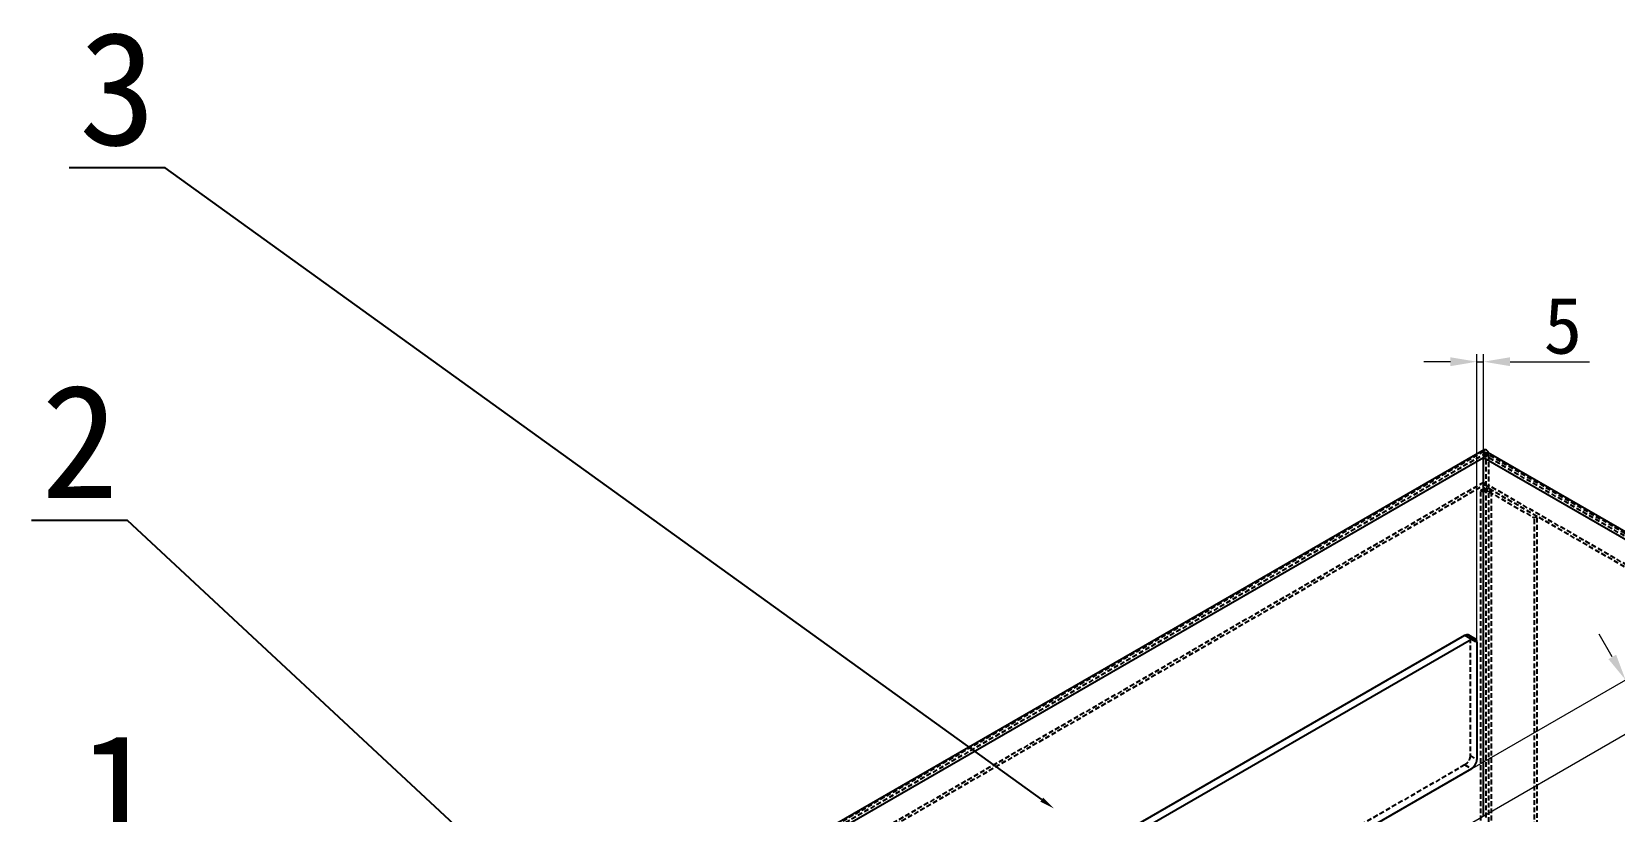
# Model space of a CAD drawing. Header units: millimetres. Extents: x 13106 to 40242, y 18888 to 28426.
# Drawn here: x 22831.4 to 23249.8, y 20094.4 to 20300.6 of the extents above; entities that cross this region are included whole.
import ezdxf
from ezdxf import colors
from ezdxf.entities.mleader import LeaderData, LeaderLine
from ezdxf.math import Vec2, Vec3

# ---------------------------------------------------------------- set-up
doc = ezdxf.new("R2010")
doc.units = ezdxf.units.MM
doc.header["$PDSIZE"] = -1
doc.linetypes.add('HIDDEN', pattern=[1.905, 1.27, -0.635])
doc.layers.add('02___PRT_ALL_AXES', color=7, linetype='Continuous')
doc.layers.add('DEFAULT_2', color=8, linetype='HIDDEN')
doc.layers.add('dim', color=2, linetype='Continuous', lineweight=9)
doc.dimstyles.new('3', dxfattribs={"dimtxt": 15, "dimasz": 7, "dimexe": 2, "dimexo": 3, "dimgap": 2, "dimtad": 1, "dimzin": 9, "dimdsep": 46, "dimtxsty": 'Standard', "dimcen": 1, "dimadec": 1, "dimazin": 2, "dimtfac": 0.5, "dimtmove": 0, "dimatfit": 3, "dimfxl": 0, "dimtolj": 1, "dimlwd": 9, "dimlwe": 9, "dimarcsym": 0})

# ---------------------------------------------------------------- blocks, each defined once
blk = doc.blocks.new('*D346')
at = {"layer": 'Defpoints', "color": 0, "lineweight": 9, "transparency": 16777216}
for p in [(23258.91, 20118.44), (23152.89, 20071.52), (23159.08, 20060.8)]:
    blk.add_point(p, dxfattribs=at)
at = {"layer": 'dim', "color": 0, "lineweight": 9, "transparency": 16777216}
for p, q in [((23249.22, 20135.22), (23245.72, 20141.28)), ((23155.49, 20073.02), (23254.45, 20130.15)), ((23252.72, 20129.15), (23258.91, 20118.44)), ((23161.67, 20062.3), (23260.64, 20119.44)), ((23262.41, 20112.38), (23279.16, 20083.36))]:
    blk.add_line(p, q, dxfattribs=at)
for points in [[(23250.23, 20135.8), (23248.21, 20134.63), (23252.72, 20129.15)], [(23263.42, 20112.96), (23261.4, 20111.79), (23258.91, 20118.44)]]:
    blk.add_solid(points, dxfattribs=at)
at = {"layer": 'dim', "color": 0, "lineweight": 9, "transparency": 16777216, "insert": (23280.76, 20099.59), "char_height": 15, "attachment_point": 5, "rotation": 299.9999}
blk.add_mtext('\\A1;20', dxfattribs=at)
blk = doc.blocks.new('*D347')
at = {"layer": 'Defpoints', "color": 0, "lineweight": 9, "transparency": 16777216}
for p in [(23215.19, 20213.31), (23213.42, 20136.74), (23215.19, 20136.74)]:
    blk.add_point(p, dxfattribs=at)
at = {"layer": 'dim', "color": 0, "lineweight": 9, "transparency": 16777216}
for p, q in [((23213.42, 20139.74), (23213.42, 20215.31)), ((23215.19, 20139.74), (23215.19, 20215.31)), ((23206.42, 20213.31), (23199.42, 20213.31)), ((23213.42, 20213.31), (23215.19, 20213.31)), ((23222.19, 20213.31), (23243.19, 20213.31))]:
    blk.add_line(p, q, dxfattribs=at)
for points in [[(23206.42, 20214.48), (23206.42, 20212.14), (23213.42, 20213.31)], [(23222.19, 20214.48), (23222.19, 20212.14), (23215.19, 20213.31)]]:
    blk.add_solid(points, dxfattribs=at)
at = {"layer": 'dim', "color": 0, "lineweight": 9, "transparency": 16777216, "insert": (23236.19, 20222.81), "char_height": 15, "attachment_point": 5}
blk.add_mtext('\\A1;5', dxfattribs=at)

msp = doc.modelspace()

# ---------------------------------------------------------------- linework, layer by layer
at = {"color": 3, "linetype": 'Continuous'}
for p, q in [((23215.395, 20190), (22954.681, 20039.478)), ((23215.188, 20187.909), (22956.388, 20038.492)), ((23215.188, 20093.195), (23215.188, 20178.928)), ((22996.341, 20015.426), (23212.006, 20139.94)), ((23213.42, 20139.123), (23213.42, 20108.096)), ((23212.006, 20105.647), (23026.04, 19998.28))]:
    msp.add_line(p, q, dxfattribs=at)
at = {"color": 7, "linetype": 'Continuous'}
for p, q in [((23487.218, 20032.827), (23216.395, 20189.184)), ((23215.188, 20178.928), (23215.188, 20187.909)), ((23485.718, 20031.722), (23215.188, 20187.909)), ((22994.573, 20016.447), (23210.238, 20140.96)), ((23210.238, 20140.96), (23212.006, 20139.94)), ((23211.238, 20141.059), (23213.006, 20140.039))]:
    msp.add_line(p, q, dxfattribs=at)
at = {"color": 3, "linetype": 'Continuous'}
msp.add_arc((23215.02, 20188.612), 1.595, 18.00045, 22.91092, dxfattribs=at)
at = {"color": 7, "linetype": 'Continuous'}
for points, knots in [([(23215.188, 20187.909), (23215.188, 20188.088), (23215.286, 20188.458), (23215.54, 20188.851), (23215.811, 20189.091), (23216.017, 20189.204), (23216.219, 20189.245), (23216.345, 20189.212), (23216.395, 20189.184)], [0, 0, 0, 0, 0.2698624, 0.5613151, 0.6954576, 0.8131372, 0.9128528, 1, 1, 1, 1]), ([(23210.238, 20140.96), (23210.403, 20141.056), (23210.667, 20141.161), (23211.02, 20141.153), (23211.172, 20141.098), (23211.238, 20141.059)], [0, 0, 0, 0, 0.5476894, 0.781559, 1, 1, 1, 1])]:
    msp.add_open_spline(points, degree=3, knots=knots, dxfattribs=at)
at = {"color": 3, "linetype": 'Continuous'}
for points, knots in [([(23216.489, 20189.233), (23216.432, 20189.369), (23216.286, 20189.618), (23216.002, 20189.903), (23215.693, 20190.065), (23215.472, 20190.045), (23215.395, 20190)], [0, 0, 0, 0, 0.3024509, 0.584708, 0.8170102, 1, 1, 1, 1]), ([(23213.006, 20140.039), (23212.94, 20140.077), (23212.788, 20140.132), (23212.435, 20140.141), (23212.171, 20140.035), (23212.006, 20139.94)], [0, 0, 0, 0, 0.218441, 0.4523106, 1, 1, 1, 1]), ([(23213.42, 20139.123), (23213.42, 20139.314), (23213.379, 20139.596), (23213.195, 20139.897), (23213.072, 20140.001), (23213.006, 20140.039)], [0, 0, 0, 0, 0.5476914, 0.7815604, 1, 1, 1, 1]), ([(23212.006, 20105.647), (23212.206, 20105.763), (23212.586, 20106.082), (23213.03, 20106.688), (23213.333, 20107.375), (23213.42, 20107.864), (23213.42, 20108.096)], [0, 0, 0, 0, 0.2372239, 0.4999984, 0.7627738, 1, 1, 1, 1])]:
    msp.add_open_spline(points, degree=3, knots=knots, dxfattribs=at)
at = {"layer": '02___PRT_ALL_AXES', "color": 8, "linetype": 'HIDDEN'}
msp.add_line((23215.895, 20189.134), (22933.76, 20026.245), dxfattribs=at)
at = {"layer": 'DEFAULT_2', "color": 8, "linetype": 'HIDDEN'}
for p, q in [((23215.188, 20189.542), (22933.053, 20026.653)), ((23215.188, 20189.542), (23215.188, 20187.909)), ((23215.188, 20189.542), (23488.839, 20031.553)), ((23215.895, 20188.318), (23215.895, 20189.134)), ((23216.602, 20188.726), (23215.188, 20187.909)), ((23215.895, 20092.787), (23215.895, 20188.318)), ((23486.718, 20031.961), (23215.895, 20188.318)), ((23216.602, 20179.744), (23216.602, 20188.726)), ((23215.188, 20181.377), (22933.053, 20018.488)), ((23215.895, 20180.969), (22933.76, 20018.08)), ((23215.188, 20181.377), (23215.895, 20180.969)), ((23214.481, 20179.336), (23216.602, 20180.561)), ((23214.481, 20091.97), (23214.481, 20179.336)), ((23215.188, 20178.928), (23214.481, 20179.336)), ((23215.188, 20178.928), (23216.602, 20179.744)), ((23486.718, 20023.796), (23215.895, 20180.152)), ((23217.23, 20179.379), (23216.562, 20178.949)), ((23487.425, 20024.205), (23216.602, 20180.561)), ((23217.309, 20179.336), (23216.602, 20178.928)), ((23216.602, 20091.562), (23216.602, 20178.928)), ((23216.602, 20178.928), (23228.623, 20171.988)), ((23217.309, 20091.97), (23217.309, 20179.336)), ((23229.33, 20172.396), (23228.623, 20171.988)), ((23229.33, 20085.03), (23229.33, 20172.396)), ((23228.623, 20084.622), (23228.623, 20171.988)), ((23211.652, 20140.144), (23211.652, 20109.117)), ((23212.006, 20139.94), (23213.42, 20139.123)), ((23210.238, 20106.667), (22949.317, 19956.025)), ((23210.238, 20106.667), (23212.006, 20105.647)), ((23211.652, 20109.117), (23213.42, 20108.096))]:
    msp.add_line(p, q, dxfattribs=at)
for centre, radius, start, end in [((23215.169, 20188.66), 1.439, 12.5552, 18.02951), ((23216.111, 20178.078), 0.981, 60.01804, 62.64144), ((23216.328, 20177.636), 1.963, 60.01804, 62.64144)]:
    msp.add_arc(centre, radius, start, end, dxfattribs=at)
for points, knots in [([(23215.395, 20190), (23215.327, 20189.961), (23215.211, 20189.815), (23215.188, 20189.638), (23215.188, 20189.542)], [0, 0, 0, 0, 0.4491842, 1, 1, 1, 1]), ([(23216.395, 20189.184), (23216.462, 20189.145), (23216.579, 20188.999), (23216.602, 20188.821), (23216.602, 20188.726)], [0, 0, 0, 0, 0.4492138, 1, 1, 1, 1]), ([(23216.602, 20188.726), (23216.602, 20188.746), (23216.599, 20188.828), (23216.587, 20188.911), (23216.573, 20188.972)], [0, 0, 0, 0, 0.2382131, 1, 1, 1, 1]), ([(23214.481, 20179.336), (23214.532, 20179.366), (23214.756, 20179.481), (23214.999, 20179.558), (23215.187, 20179.599)], [0, 0, 0, 0, 0.2346028, 1, 1, 1, 1]), ([(23215.187, 20179.599), (23215.537, 20179.676), (23216.242, 20179.709), (23216.932, 20179.533), (23217.23, 20179.379)], [0, 0, 0, 0, 0.5167908, 1, 1, 1, 1]), ([(23215.188, 20178.928), (23215.39, 20179.045), (23215.871, 20179.142), (23216.352, 20179.058), (23216.562, 20178.949)], [0, 0, 0, 0, 0.4965766, 1, 1, 1, 1]), ([(23211.238, 20141.059), (23211.304, 20141.021), (23211.427, 20140.918), (23211.612, 20140.616), (23211.652, 20140.335), (23211.652, 20140.144)], [0, 0, 0, 0, 0.2184396, 0.4523086, 1, 1, 1, 1]), ([(23211.652, 20109.117), (23211.652, 20108.885), (23211.565, 20108.396), (23211.262, 20107.709), (23210.819, 20107.103), (23210.439, 20106.783), (23210.238, 20106.667)], [0, 0, 0, 0, 0.2372262, 0.5000016, 0.7627761, 1, 1, 1, 1])]:
    msp.add_open_spline(points, degree=3, knots=knots, dxfattribs=at)

# ---------------------------------------------------------------- dimensions: what is measured, and where the dimension line sits
at = {"layer": 'dim', "lineweight": 9}
for p1, p2, distance, text, picture, middle in [((23213.42, 20136.735), (23215.188, 20136.735), 76.574, '5', '*D347', (23236.188, 20222.809)), ((23152.89, 20071.516), (23159.077, 20060.8), 115.277, '20', '*D346', (23280.762, 20099.588))]:
    dim = msp.add_aligned_dim(p1=p1, p2=p2, distance=distance, text=text, dimstyle='3', dxfattribs=at)
    dim.commit()
    dim.dimension.update_dxf_attribs({"geometry": picture, "text_midpoint": middle})

# ---------------------------------------------------------------- leaders
at = {"lineweight": 9}
ml = msp.add_multileader_mtext('Standard', dxfattribs=at)
ml.set_content('3', color=2)
ml.set_leader_properties(color=2)
ml.build(insert=Vec2(0, 0))
ml.multileader.update_dxf_attribs({"text_left_attachment_type": 5, "text_right_attachment_type": 5, "dogleg_length": 0.36})
ctx = ml.context
ctx.base_point, ctx.char_height, ctx.plane_origin = Vec3(22842.318, 20264.626), 30, Vec3(23101.673, 20095.128)
ctx.left_attachment, ctx.right_attachment, ctx.text_align_type = 5, 5, 2
notes = []
notes.append((ctx, [(0, (1, 1, 0), (22866.678, 20264.626), (-1, 0), 0.36, [(0, [(23101.673, 20095.128)], 0, [])])]))
ctx.mtext.insert, ctx.mtext.alignment, ctx.mtext.flow_direction = Vec3(22864.318, 20300.626), 3, 5
ml = msp.add_multileader_mtext('Standard', dxfattribs=at)
ml.set_content('2', color=2)
ml.set_leader_properties(color=2)
ml.build(insert=Vec2(0, 0))
ml.multileader.update_dxf_attribs({"text_left_attachment_type": 5, "text_right_attachment_type": 5, "dogleg_length": 0.36})
ctx = ml.context
ctx.base_point, ctx.char_height, ctx.plane_origin = Vec3(22832.364, 20171.267), 30, Vec3(23189.391, 19861.934)
ctx.left_attachment, ctx.right_attachment, ctx.text_align_type = 5, 5, 2
notes.append((ctx, [(0, (1, 1, 0), (22856.724, 20171.267), (-1, 0), 0.36, [(0, [(23189.391, 19861.934)], 0, [])])]))
ctx.mtext.insert, ctx.mtext.alignment, ctx.mtext.flow_direction = Vec3(22854.364, 20207.267), 3, 5
ml = msp.add_multileader_mtext('Standard', dxfattribs=at)
ml.set_content('1', color=2)
ml.set_leader_properties(color=2)
ml.build(insert=Vec2(0, 0))
ml.multileader.update_dxf_attribs({"text_left_attachment_type": 5, "text_right_attachment_type": 5, "dogleg_length": 0.36})
ctx = ml.context
ctx.base_point, ctx.char_height, ctx.plane_origin = Vec3(22852.364, 20078.822), 30, Vec3(22918.53, 20052.687)
ctx.left_attachment, ctx.right_attachment, ctx.text_align_type = 5, 5, 2
notes.append((ctx, [(0, (1, 1, 0), (22866.724, 20078.822), (-1, 0), 0.36, [(0, [(22918.53, 20052.687)], 0, [])])]))
ctx.mtext.insert, ctx.mtext.alignment, ctx.mtext.flow_direction = Vec3(22864.364, 20114.822), 3, 5
for ctx, leaders in notes:
    for number, flags, end, landing, length, lines in leaders:
        leader = LeaderData()
        leader.index, (leader.has_last_leader_line, leader.has_dogleg_vector, leader.attachment_direction) = number, flags
        leader.last_leader_point, leader.dogleg_vector, leader.dogleg_length = Vec3(end), Vec3(landing), length
        for number, points, colour, breaks in lines:
            line = LeaderLine()
            line.index, line.vertices, line.color, line.breaks = number, Vec3.list(points), colors.encode_raw_color(colour), breaks
            leader.lines.append(line)
        ctx.leaders.append(leader)

doc.saveas('drawing.dxf')
